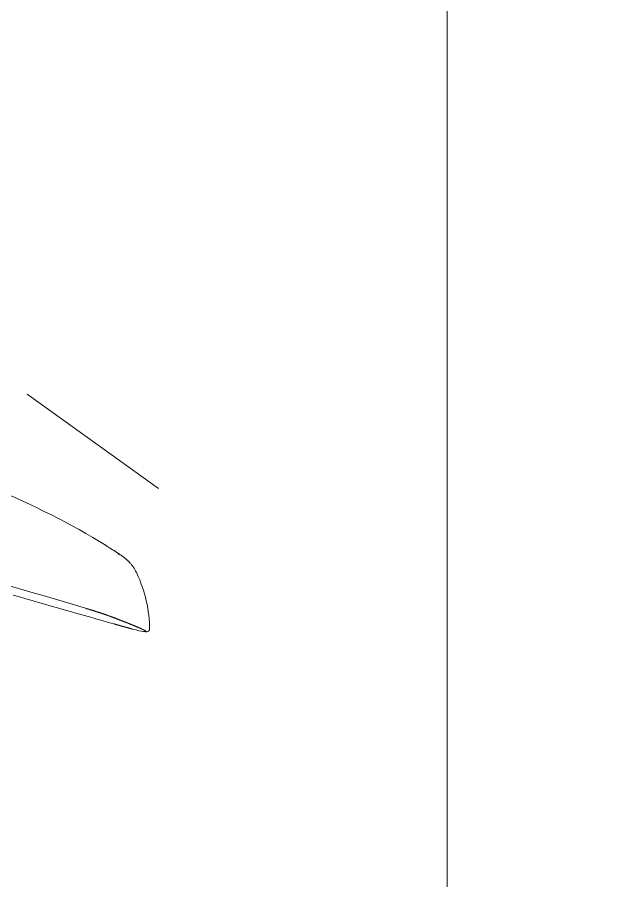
# Model space of a CAD drawing. Extents: x -1286 to 34975, y -230 to 6637.
# Drawn here: x 33527.7 to 33592.1, y 644.3 to 738.1 of the extents above; entities that cross this region are included whole.
import ezdxf
from ezdxf.xclip import XClip

# ---------------------------------------------------------------- set-up
doc = ezdxf.new("R2010")
doc.units = 0
doc.header["$LTSCALE"] = 20
doc.header["$XCLIPFRAME"] = 0
doc.layers.get('0').update_dxf_attribs({"color": 9, "lineweight": 9})
doc.layers.add('04', color=9, linetype='Continuous', lineweight=9)
doc.layers.add('06D', color=9, linetype='Continuous', lineweight=9)

# ---------------------------------------------------------------- blocks, each defined once
blk = doc.blocks.new('p-araba-polo')
for p, q in [((1.25567, 0.84187), (1.89674, 1.73375)), ((1.24344, -0.77686), (1.88452, -1.66875))]:
    blk.add_line(p, q)
at = {"flags": 128}
blk.add_lwpolyline([(1.51371, 0.9707), (1.51359, 0.9695), (1.51341, 0.96812)], dxfattribs=at)
for points, degree in [([(1.44992, 0.96092), (1.46932, 0.96962), (1.49047, 0.97507), (1.51181, 0.97468)], 3), ([(1.51195, 0.96892), (1.51045, 0.96586), (1.50876, 0.96208), (1.50692, 0.95765), (1.50503, 0.9529), (1.50309, 0.94798), (1.50112, 0.9429), (1.49909, 0.93765)], 7), ([(1.51341, 0.96812), (1.51311, 0.96571), (1.51231, 0.96161), (1.51082, 0.95629)], 3), ([(1.51186, 0.97468), (1.51407, 0.97338), (1.51354, 0.97198), (1.51371, 0.9707)], 3), ([(1.51195, 0.96892), (1.51195, 0.96892), (1.51195, 0.96893), (1.51195, 0.96893), (1.51196, 0.96893), (1.51196, 0.96894)], 5), ([(1.51196, 0.96894), (1.51196, 0.96893), (1.51195, 0.96893), (1.51195, 0.96893), (1.51195, 0.96893), (1.51195, 0.96892), (1.51195, 0.96892), (1.51195, 0.96892)], 7), ([(1.51258, 0.97016), (1.5125, 0.97001), (1.51241, 0.96984), (1.51232, 0.96967), (1.51223, 0.9695), (1.51214, 0.96931), (1.51205, 0.96913), (1.51196, 0.96894)], 7), ([(1.51196, 0.96894), (1.51205, 0.96913), (1.51215, 0.96933), (1.51224, 0.96951), (1.51233, 0.96969), (1.51242, 0.96985), (1.5125, 0.97001), (1.51258, 0.97016)], 7), ([(1.51258, 0.97016), (1.51291, 0.97075), (1.51319, 0.97119), (1.51342, 0.97143), (1.51358, 0.97144), (1.51366, 0.97119), (1.51367, 0.9707), (1.51362, 0.97)], 7), ([(1.44962, 0.96048), (1.4386, 0.95546), (1.43449, 0.94948), (1.43023, 0.94405), (1.42567, 0.93633), (1.42018, 0.92765)], 5), ([(1.45003, 0.96095), (1.44987, 0.96094), (1.44973, 0.96077), (1.44962, 0.96048)], 3), ([(1.44962, 0.96048), (1.44969, 0.96065), (1.44976, 0.96079), (1.44984, 0.96089), (1.44993, 0.96094), (1.45003, 0.96095)], 5), ([(1.51081, 0.95613), (1.51013, 0.95367), (1.50941, 0.95109), (1.50866, 0.9484), (1.50789, 0.94562), (1.50709, 0.94277), (1.50628, 0.93986), (1.50545, 0.9369)], 7), ([(1.42948, 0.94063), (1.42954, 0.94072), (1.42959, 0.9408), (1.42965, 0.94089)], 3), ([(1.42963, 0.94086), (1.42958, 0.94078), (1.42953, 0.9407), (1.42948, 0.94063)], 3), ([(1.49836, 0.93958), (1.49836, 0.93958), (1.49836, 0.93958), (1.49836, 0.93958), (1.49836, 0.93958), (1.49836, 0.93958)], 5), ([(1.50544, 0.93699), (1.49517, 0.90027), (1.48463, 0.86335), (1.47395, 0.8265)], 3), ([(1.48824, 0.90522), (1.49006, 0.91126), (1.49145, 0.91576), (1.49308, 0.92107), (1.49497, 0.92666), (1.49636, 0.9304), (1.4978, 0.93431), (1.49909, 0.93765)], 7), ([(1.49909, 0.93765), (1.49899, 0.93715), (1.49863, 0.93677), (1.49813, 0.93659)], 3), ([(1.49877, 0.93701), (1.49893, 0.93719), (1.49904, 0.9374), (1.49909, 0.93765)], 3), ([(1.50545, 0.9369), (1.50553, 0.937), (1.5053, 0.93714), (1.50478, 0.93689)], 3), ([(1.35811, 0.80584), (1.37593, 0.84786), (1.39589, 0.8891), (1.42018, 0.92764)], 3), ([(1.42018, 0.92765), (1.42022, 0.9277), (1.42025, 0.92775), (1.42029, 0.92779)], 3), ([(1.42028, 0.92778), (1.42026, 0.92776), (1.42024, 0.92773), (1.42022, 0.92771), (1.4202, 0.92768), (1.42018, 0.92765)], 5), ([(1.48821, 0.90518), (1.47853, 0.87307), (1.46893, 0.84047), (1.45966, 0.80792)], 3), ([(1.48824, 0.90522), (1.48825, 0.9052), (1.48824, 0.90519), (1.48821, 0.90518)], 3), ([(1.48821, 0.90518), (1.48824, 0.90519), (1.48825, 0.9052), (1.48824, 0.90522)], 3)]:
    blk.add_open_spline(points, degree=degree)
for points, knots in [([(1.44944, 0.95975), (1.44944, 0.95975), (1.44944, 0.95975), (1.44944, 0.95975), (1.44944, 0.95975), (1.44944, 0.95975), (1.44944, 0.95975)], [0, 0, 0, 0, 1, 1, 1, 1.000001, 1.000001, 1.000001, 1.000001]), ([(1.44947, 0.9599), (1.44947, 0.9599), (1.44947, 0.9599), (1.44947, 0.9599), (1.44947, 0.9599), (1.44947, 0.9599), (1.44947, 0.9599)], [0, 0, 0, 0, 1, 1, 1, 1.000001, 1.000001, 1.000001, 1.000001]), ([(1.44947, 0.9599), (1.44947, 0.9599), (1.44947, 0.9599), (1.44947, 0.9599), (1.44947, 0.9599), (1.44947, 0.9599), (1.44947, 0.9599)], [0, 0, 0, 0, 1, 1, 1, 1.000001, 1.000001, 1.000001, 1.000001]), ([(1.44955, 0.96025), (1.44955, 0.96025), (1.44955, 0.96025), (1.44955, 0.96025), (1.44955, 0.96025), (1.44955, 0.96025), (1.44955, 0.96025)], [0, 0, 0, 0, 1, 1, 1, 1, 1, 1, 1]), ([(1.44955, 0.96025), (1.44955, 0.96025), (1.44955, 0.96025), (1.44955, 0.96025), (1.44955, 0.96025), (1.44955, 0.96025), (1.44955, 0.96025)], [0, 0, 0, 0, 1, 1, 1, 1, 1, 1, 1]), ([(1.44972, 0.96069), (1.44972, 0.96069), (1.44972, 0.96069), (1.44972, 0.96069), (1.44972, 0.96069), (1.44972, 0.96069), (1.44972, 0.96069)], [0, 0, 0, 0, 1, 1, 1, 1.000001, 1.000001, 1.000001, 1.000001])]:
    blk.add_open_spline(points, degree=3, knots=knots)

msp = doc.modelspace()

# ---------------------------------------------------------------- linework, layer by layer
at = {"layer": '06D'}
for points in [[(33324.441, 862.5), (33574.441, 862.5), (33574.441, 362.5), (33324.441, 362.5)], [(33574.441, 862.5), (33824.441, 862.5), (33824.441, 362.5), (33574.441, 362.5)]]:
    msp.add_lwpolyline(points, close=True, dxfattribs=at)

# ---------------------------------------------------------------- block references
at = {"layer": '04'}
ref = msp.add_blockref('p-araba-polo', (33444.628, 822.742), dxfattribs=dict(at, xscale=100, yscale=100, zscale=100, rotation=270))
XClip(ref).set_block_clipping_path([(-0.0924763951, -0.9835002962), (4.0650970395, 0.9845199444)])
ref = msp.add_blockref('p-araba-polo', (33694.628, 822.742), dxfattribs=dict(at, xscale=100, yscale=100, zscale=100, rotation=270))
XClip(ref).set_block_clipping_path([(-0.0924763951, -0.9835002962), (4.0650970395, 0.9845199444)])

doc.saveas('drawing.dxf')
